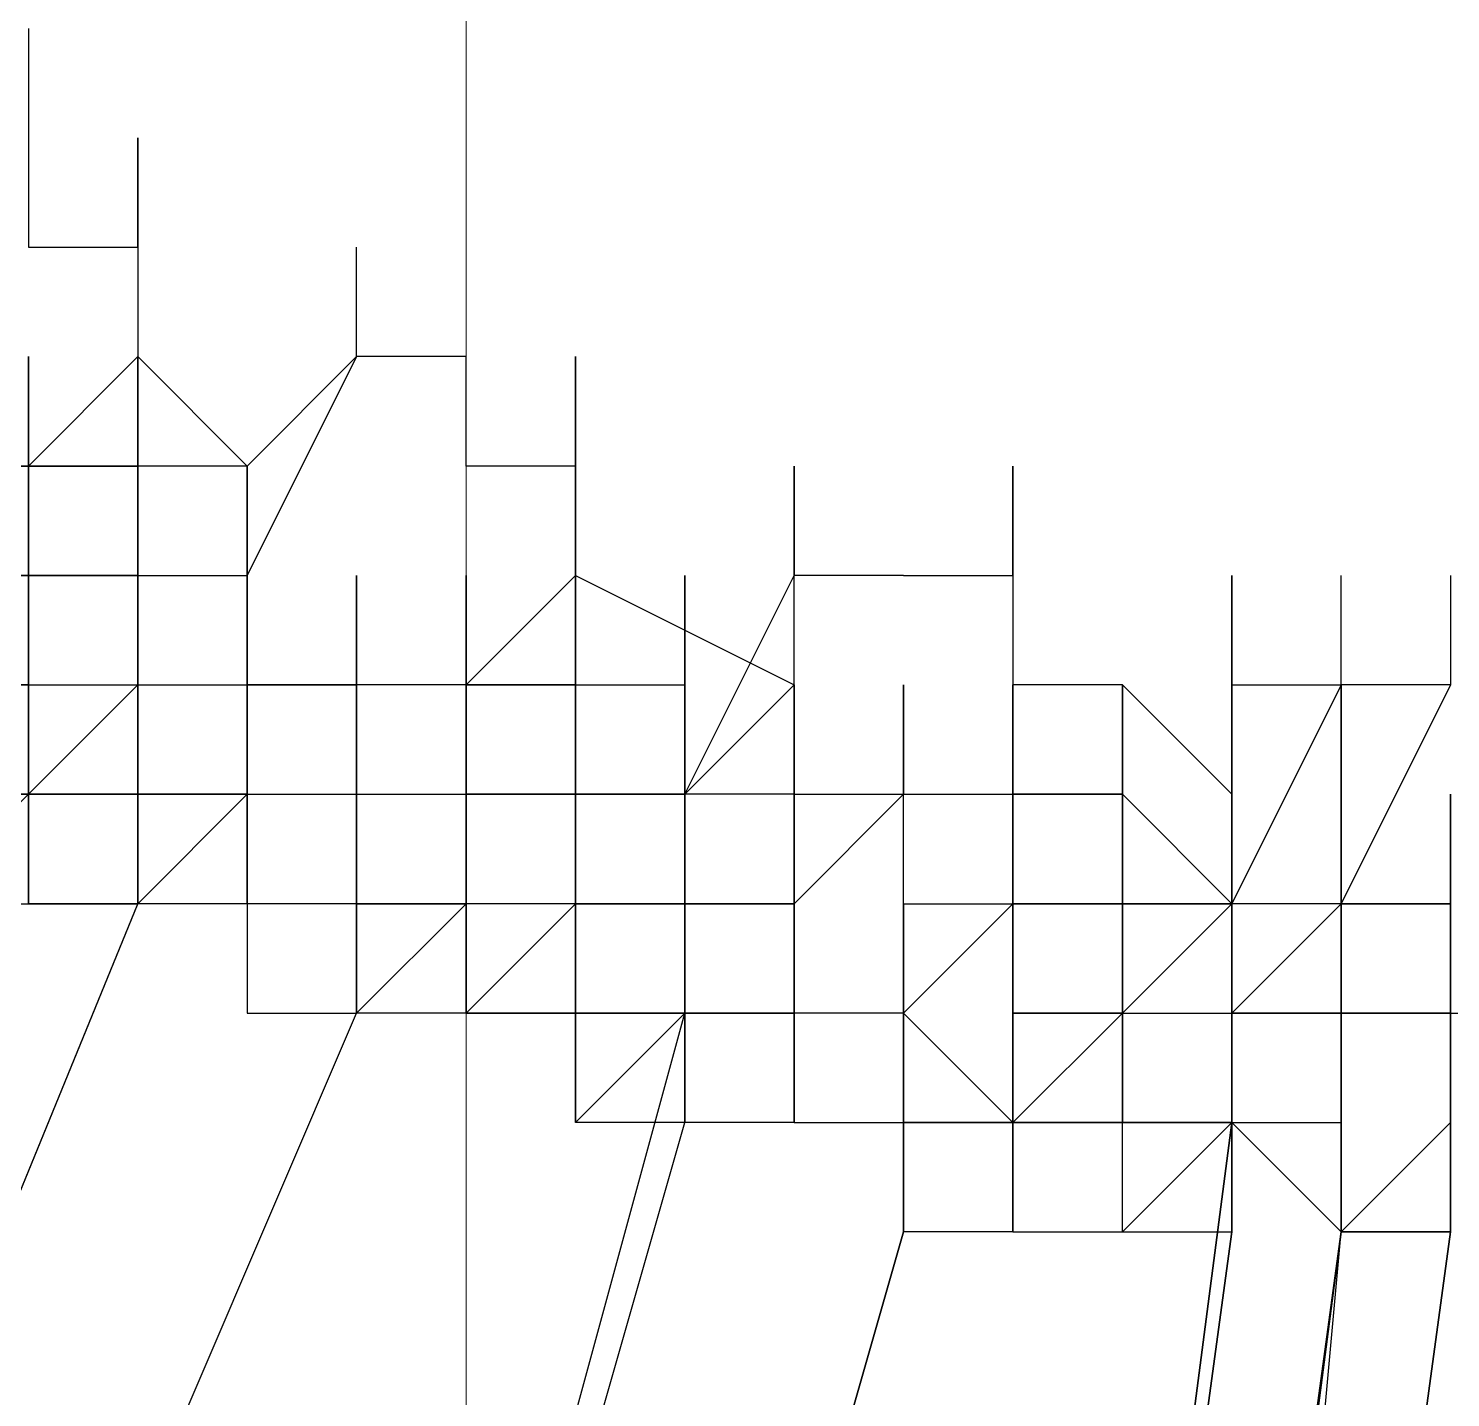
# Model space of a CAD drawing. Header units: inches. Extents: x 3324238 to 135265466, y -1036581 to 20094598.
# Drawn here: x 3353770.533 to 3353771.581, y -519272.097 to -519271.089 of the extents above; entities that cross this region are included whole.
import ezdxf

# ---------------------------------------------------------------- set-up
doc = ezdxf.new("R2010")
doc.units = ezdxf.units.IN
doc.header["$MEASUREMENT"] = 0
doc.layers.add('PDF_Geometry', color=7, linetype='Continuous')

msp = doc.modelspace()

# ---------------------------------------------------------------- linework, layer by layer
at = {"layer": 'PDF_Geometry', "color": 152, "lineweight": 13, "true_color": 0x006edd}
msp.add_lwpolyline([(3353770.8557, -519269.1555), (3353770.8557, -519296.5497)], dxfattribs=at)
at = {"layer": 'PDF_Geometry', "lineweight": 25}
for points in [[(3353770.5334, -519271.0892), (3353770.5334, -519271.1698), (3353770.5334, -519271.2503), (3353770.614, -519271.2503), (3353770.614, -519271.3309), (3353770.614, -519271.4115), (3353770.614, -519271.3309), (3353770.6945, -519271.4115), (3353770.6945, -519271.492), (3353770.6945, -519271.4115), (3353770.6945, -519271.492), (3353770.6945, -519271.4115), (3353770.6945, -519271.492), (3353770.6945, -519271.5726), (3353770.7751, -519271.5726), (3353770.6945, -519271.5726), (3353770.6945, -519271.492), (3353770.6945, -519271.5726), (3353770.6945, -519271.492)], [(3353770.614, -519271.5726), (3353770.614, -519271.6532), (3353770.614, -519271.5726), (3353770.614, -519271.492), (3353770.614, -519271.5726), (3353770.614, -519271.492), (3353770.614, -519271.5726), (3353770.614, -519271.492), (3353770.614, -519271.5726), (3353770.614, -519271.6532), (3353770.614, -519271.5726), (3353770.614, -519271.6532), (3353770.614, -519271.5726), (3353770.614, -519271.6532), (3353770.614, -519271.5726), (3353770.614, -519271.492), (3353770.614, -519271.5726), (3353770.614, -519271.492), (3353770.614, -519271.5726), (3353770.614, -519271.492), (3353770.614, -519271.4115), (3353770.614, -519271.492), (3353770.6945, -519271.492), (3353770.6945, -519271.5726), (3353770.6945, -519271.492), (3353770.6945, -519271.5726), (3353770.6945, -519271.6532), (3353770.6945, -519271.5726), (3353770.6945, -519271.492), (3353770.6945, -519271.4115), (3353770.7751, -519271.3309), (3353770.7751, -519271.2503)], [(3353770.9363, -519271.492), (3353770.9363, -519271.5726), (3353770.9363, -519271.6532), (3353770.9363, -519271.5726), (3353770.9363, -519271.492), (3353770.9363, -519271.5726), (3353770.9363, -519271.492), (3353770.9363, -519271.5726), (3353770.9363, -519271.6532), (3353770.9363, -519271.7338), (3353770.9363, -519271.6532), (3353770.9363, -519271.5726), (3353770.9363, -519271.492), (3353770.9363, -519271.5726), (3353770.9363, -519271.6532), (3353771.0168, -519271.6532), (3353770.9363, -519271.6532), (3353770.9363, -519271.5726), (3353770.9363, -519271.6532), (3353770.8557, -519271.6532), (3353770.8557, -519271.5726), (3353770.7751, -519271.5726), (3353770.6945, -519271.5726), (3353770.6945, -519271.492), (3353770.6945, -519271.5726), (3353770.6945, -519271.492), (3353770.6945, -519271.4115), (3353770.614, -519271.4115), (3353770.614, -519271.3309), (3353770.614, -519271.4115), (3353770.614, -519271.492), (3353770.5334, -519271.492), (3353770.5334, -519271.5726), (3353770.5334, -519271.6532), (3353770.5334, -519271.5726), (3353770.4528, -519271.5726)], [(3353770.614, -519271.3309), (3353770.5334, -519271.4115), (3353770.5334, -519271.492), (3353770.5334, -519271.4115), (3353770.5334, -519271.492), (3353770.5334, -519271.4115), (3353770.5334, -519271.3309), (3353770.5334, -519271.4115), (3353770.5334, -519271.492), (3353770.5334, -519271.4115), (3353770.5334, -519271.3309), (3353770.5334, -519271.4115), (3353770.5334, -519271.492), (3353770.5334, -519271.5726), (3353770.5334, -519271.6532), (3353770.5334, -519271.5726), (3353770.5334, -519271.6532), (3353770.5334, -519271.5726), (3353770.5334, -519271.6532), (3353770.5334, -519271.5726), (3353770.5334, -519271.6532), (3353770.4528, -519271.6532), (3353770.5334, -519271.6532), (3353770.5334, -519271.5726), (3353770.5334, -519271.6532), (3353770.4528, -519271.6532)], [(3353770.4528, -519271.6532), (3353770.5334, -519271.6532), (3353770.5334, -519271.5726), (3353770.5334, -519271.6532), (3353770.5334, -519271.7338), (3353770.5334, -519271.6532), (3353770.5334, -519271.5726), (3353770.5334, -519271.492), (3353770.5334, -519271.5726), (3353770.5334, -519271.492), (3353770.5334, -519271.4115), (3353770.5334, -519271.492), (3353770.5334, -519271.4115), (3353770.5334, -519271.3309), (3353770.5334, -519271.4115), (3353770.5334, -519271.3309), (3353770.5334, -519271.4115), (3353770.5334, -519271.3309), (3353770.5334, -519271.4115), (3353770.5334, -519271.492), (3353770.5334, -519271.5726), (3353770.5334, -519271.6532), (3353770.5334, -519271.5726), (3353770.5334, -519271.6532), (3353770.5334, -519271.5726), (3353770.5334, -519271.6532), (3353770.5334, -519271.5726), (3353770.4528, -519271.5726), (3353770.5334, -519271.5726), (3353770.5334, -519271.6532), (3353770.5334, -519271.5726), (3353770.5334, -519271.6532), (3353770.5334, -519271.5726), (3353770.5334, -519271.6532), (3353770.5334, -519271.5726), (3353770.5334, -519271.6532), (3353770.4528, -519271.7338)], [(3353770.5334, -519271.4115), (3353770.5334, -519271.3309), (3353770.5334, -519271.4115), (3353770.5334, -519271.3309), (3353770.5334, -519271.4115), (3353770.5334, -519271.3309), (3353770.5334, -519271.4115), (3353770.5334, -519271.492), (3353770.614, -519271.492), (3353770.614, -519271.4115)], [(3353770.5334, -519271.4115), (3353770.5334, -519271.3309)], [(3353770.614, -519271.492), (3353770.614, -519271.4115), (3353770.614, -519271.3309)], [(3353770.9363, -519271.3309), (3353770.9363, -519271.4115), (3353770.9363, -519271.3309), (3353770.9363, -519271.4115), (3353770.8557, -519271.4115), (3353770.8557, -519271.3309), (3353770.7751, -519271.3309), (3353770.6945, -519271.492), (3353770.6945, -519271.5726), (3353770.6945, -519271.6532), (3353770.6945, -519271.7338), (3353770.6945, -519271.8143), (3353770.7751, -519271.8143), (3353770.7751, -519271.7338), (3353770.8557, -519271.7338)], [(3353770.4528, -519271.492), (3353770.5334, -519271.492), (3353770.5334, -519271.4115), (3353770.5334, -519271.492), (3353770.5334, -519271.4115), (3353770.5334, -519271.492), (3353770.5334, -519271.5726), (3353770.614, -519271.5726), (3353770.614, -519271.6532), (3353770.614, -519271.5726), (3353770.614, -519271.6532), (3353770.614, -519271.5726), (3353770.614, -519271.6532), (3353770.614, -519271.5726), (3353770.614, -519271.6532), (3353770.614, -519271.5726), (3353770.614, -519271.6532), (3353770.614, -519271.5726), (3353770.6945, -519271.5726), (3353770.6945, -519271.492), (3353770.6945, -519271.5726), (3353770.6945, -519271.6532), (3353770.6945, -519271.7338), (3353770.6945, -519271.6532), (3353770.6945, -519271.5726), (3353770.6945, -519271.492), (3353770.6945, -519271.4115), (3353770.6945, -519271.492), (3353770.6945, -519271.5726), (3353770.6945, -519271.492), (3353770.6945, -519271.5726), (3353770.6945, -519271.6532), (3353770.6945, -519271.7338)], [(3353770.4528, -519271.5726), (3353770.5334, -519271.5726), (3353770.5334, -519271.492), (3353770.5334, -519271.5726), (3353770.5334, -519271.6532), (3353770.614, -519271.6532), (3353770.614, -519271.5726), (3353770.614, -519271.492), (3353770.614, -519271.5726), (3353770.614, -519271.492), (3353770.614, -519271.4115), (3353770.614, -519271.492), (3353770.614, -519271.5726), (3353770.614, -519271.492), (3353770.614, -519271.5726), (3353770.614, -519271.6532), (3353770.614, -519271.7338), (3353770.614, -519271.6532), (3353770.6945, -519271.6532), (3353770.6945, -519271.7338), (3353770.6945, -519271.6532), (3353770.6945, -519271.7338), (3353770.6945, -519271.6532), (3353770.7751, -519271.6532), (3353770.7751, -519271.5726), (3353770.7751, -519271.6532), (3353770.8557, -519271.6532), (3353770.8557, -519271.5726)], [(3353770.4528, -519271.4115), (3353770.5334, -519271.4115), (3353770.5334, -519271.492), (3353770.5334, -519271.5726), (3353770.5334, -519271.492), (3353770.5334, -519271.4115), (3353770.5334, -519271.492), (3353770.5334, -519271.4115), (3353770.5334, -519271.492), (3353770.5334, -519271.4115), (3353770.5334, -519271.492), (3353770.5334, -519271.4115), (3353770.4528, -519271.4115)], [(3353770.614, -519273.5869), (3353770.614, -519273.6675), (3353770.5334, -519273.6675), (3353770.5334, -519273.5869), (3353771.0168, -519271.8143), (3353771.0168, -519271.7338), (3353771.0168, -519271.8143), (3353770.9363, -519271.8143), (3353770.8557, -519271.8143), (3353770.8557, -519271.7338), (3353770.8557, -519271.8143), (3353770.7751, -519271.8143), (3353770.7751, -519271.7338), (3353770.6945, -519271.7338), (3353770.6945, -519271.6532), (3353770.6945, -519271.5726), (3353770.6945, -519271.492), (3353770.6945, -519271.4115)], [(3353770.614, -519271.4115), (3353770.5334, -519271.4115), (3353770.614, -519271.4115)], [(3353770.5334, -519271.492), (3353770.5334, -519271.4115)], [(3353770.5334, -519271.492), (3353770.5334, -519271.4115)], [(3353770.5334, -519271.492), (3353770.5334, -519271.4115)], [(3353770.5334, -519271.4115), (3353770.5334, -519271.492)], [(3353770.5334, -519271.492), (3353770.5334, -519271.4115)], [(3353770.5334, -519271.492), (3353770.5334, -519271.4115)], [(3353770.5334, -519271.492), (3353770.5334, -519271.4115)], [(3353770.614, -519271.492), (3353770.614, -519271.4115)], [(3353770.614, -519271.492), (3353770.614, -519271.4115)], [(3353770.614, -519271.492), (3353770.614, -519271.4115)], [(3353770.614, -519271.4115), (3353770.614, -519271.492)], [(3353770.614, -519271.492), (3353770.614, -519271.4115)], [(3353770.614, -519271.492), (3353770.614, -519271.4115)], [(3353770.614, -519271.5726), (3353770.614, -519271.492), (3353770.614, -519271.4115)], [(3353770.6945, -519271.492), (3353770.6945, -519271.4115), (3353770.6945, -519271.492)], [(3353770.9363, -519271.492), (3353770.9363, -519271.4115), (3353770.9363, -519271.492)], [(3353771.0168, -519271.6532), (3353771.0974, -519271.492), (3353771.0974, -519271.4115)], [(3353771.2585, -519271.4115), (3353771.2585, -519271.492), (3353771.2585, -519271.5726), (3353771.2585, -519271.6532), (3353771.2585, -519271.7338), (3353771.2585, -519271.6532), (3353771.2585, -519271.7338), (3353771.2585, -519271.6532), (3353771.2585, -519271.7338), (3353771.2585, -519271.6532), (3353771.2585, -519271.7338), (3353771.2585, -519271.6532), (3353771.2585, -519271.7338), (3353771.3391, -519271.7338), (3353771.3391, -519271.6532), (3353771.3391, -519271.7338), (3353771.3391, -519271.6532), (3353771.4197, -519271.7338), (3353771.3391, -519271.7338), (3353771.3391, -519271.6532), (3353771.3391, -519271.7338), (3353771.3391, -519271.6532), (3353771.2585, -519271.6532), (3353771.2585, -519271.7338), (3353771.178, -519271.8143), (3353771.0974, -519271.8143), (3353771.0974, -519271.8949), (3353771.178, -519271.8949), (3353771.178, -519271.8143), (3353771.178, -519271.7338), (3353771.2585, -519271.7338), (3353771.2585, -519271.8143), (3353771.2585, -519271.7338), (3353771.2585, -519271.8143), (3353771.2585, -519271.8949), (3353771.2585, -519271.8143), (3353771.2585, -519271.8949), (3353771.2585, -519271.8143), (3353771.2585, -519271.8949), (3353771.2585, -519271.8143), (3353771.2585, -519271.8949), (3353771.2585, -519271.8143), (3353771.2585, -519271.8949), (3353771.3391, -519271.8949), (3353771.3391, -519271.8143), (3353771.3391, -519271.8949), (3353771.3391, -519271.8143), (3353771.3391, -519271.7338), (3353771.3391, -519271.8143), (3353771.3391, -519271.8949), (3353771.3391, -519271.8143), (3353771.3391, -519271.8949), (3353771.3391, -519271.8143), (3353771.3391, -519271.8949), (3353771.4197, -519271.8949), (3353771.3391, -519271.8949), (3353771.2585, -519271.8949), (3353771.2585, -519271.8143), (3353771.2585, -519271.8949), (3353771.2585, -519271.9755), (3353771.2585, -519271.8949), (3353771.2585, -519271.8143), (3353771.3391, -519271.8143), (3353771.3391, -519271.8949), (3353771.3391, -519271.8143), (3353771.4197, -519271.7338), (3353771.4197, -519271.6532)], [(3353771.0974, -519271.492), (3353771.0974, -519271.4115)], [(3353770.4528, -519271.492), (3353770.5334, -519271.492), (3353770.4528, -519271.492)], [(3353770.4528, -519271.492), (3353770.5334, -519271.492)], [(3353770.5334, -519271.492), (3353770.614, -519271.492), (3353770.5334, -519271.492)], [(3353770.614, -519271.5726), (3353770.614, -519271.492), (3353770.614, -519271.5726)], [(3353770.614, -519271.5726), (3353770.614, -519271.492)], [(3353770.614, -519271.5726), (3353770.614, -519271.492)], [(3353770.614, -519271.5726), (3353770.614, -519271.492)], [(3353770.614, -519271.5726), (3353770.614, -519271.492)], [(3353770.614, -519271.5726), (3353770.614, -519271.492)], [(3353770.614, -519271.5726), (3353770.614, -519271.492)], [(3353770.614, -519271.5726), (3353770.614, -519271.492)], [(3353770.6945, -519271.5726), (3353770.6945, -519271.492)], [(3353770.6945, -519271.492), (3353770.6945, -519271.5726)], [(3353770.6945, -519271.5726), (3353770.6945, -519271.492)], [(3353770.6945, -519271.5726), (3353770.6945, -519271.492)], [(3353771.0974, -519271.8143), (3353771.0168, -519271.8143), (3353771.0168, -519271.7338), (3353771.0168, -519271.8143), (3353771.0168, -519271.7338), (3353771.0168, -519271.8143), (3353771.0168, -519271.7338), (3353771.0168, -519271.8143), (3353771.0168, -519271.7338), (3353771.0168, -519271.8143), (3353771.0168, -519271.7338), (3353770.9363, -519271.7338), (3353770.9363, -519271.6532), (3353770.9363, -519271.5726), (3353770.9363, -519271.6532), (3353770.9363, -519271.5726), (3353771.0168, -519271.5726), (3353771.0168, -519271.492), (3353771.0168, -519271.5726), (3353771.0168, -519271.6532), (3353771.0168, -519271.5726), (3353771.0168, -519271.6532), (3353771.0168, -519271.5726), (3353771.0168, -519271.492), (3353771.0168, -519271.5726), (3353771.0168, -519271.6532), (3353771.0168, -519271.7338), (3353770.9363, -519271.7338), (3353770.9363, -519271.8143), (3353770.8557, -519271.8143), (3353770.9363, -519271.8143), (3353770.8557, -519271.8143), (3353770.8557, -519271.7338), (3353770.8557, -519271.8143), (3353770.8557, -519271.7338), (3353770.8557, -519271.8143), (3353770.8557, -519271.7338), (3353770.8557, -519271.6532), (3353770.8557, -519271.7338), (3353770.8557, -519271.6532), (3353770.8557, -519271.5726), (3353770.8557, -519271.6532), (3353770.8557, -519271.5726), (3353770.8557, -519271.6532), (3353770.8557, -519271.5726), (3353770.7751, -519271.5726), (3353770.7751, -519271.492), (3353770.7751, -519271.5726), (3353770.7751, -519271.6532), (3353770.7751, -519271.5726), (3353770.7751, -519271.492)], [(3353770.9363, -519271.7338), (3353770.9363, -519271.6532), (3353770.9363, -519271.5726), (3353770.9363, -519271.6532), (3353770.9363, -519271.7338), (3353771.0168, -519271.7338), (3353771.0168, -519271.8143), (3353771.0168, -519271.8949), (3353770.9363, -519271.8949), (3353771.0168, -519271.8143), (3353770.9363, -519271.8143), (3353770.9363, -519271.7338), (3353770.9363, -519271.6532), (3353770.9363, -519271.7338), (3353770.9363, -519271.8143), (3353770.8557, -519271.8143), (3353770.7751, -519271.8143), (3353770.8557, -519271.7338), (3353770.7751, -519271.8143), (3353770.7751, -519271.7338), (3353770.8557, -519271.7338), (3353770.8557, -519271.6532), (3353770.8557, -519271.7338), (3353770.8557, -519271.8143), (3353770.8557, -519271.7338), (3353770.8557, -519271.8143), (3353770.9363, -519271.8143), (3353770.9363, -519271.7338), (3353770.9363, -519271.8143), (3353770.9363, -519271.7338), (3353770.9363, -519271.6532), (3353770.9363, -519271.5726), (3353770.8557, -519271.5726), (3353770.8557, -519271.6532), (3353770.8557, -519271.5726), (3353770.8557, -519271.6532), (3353770.8557, -519271.7338), (3353770.8557, -519271.6532), (3353770.8557, -519271.7338), (3353770.8557, -519271.6532), (3353770.8557, -519271.5726), (3353770.8557, -519271.6532), (3353770.8557, -519271.5726), (3353770.8557, -519271.492)], [(3353770.7751, -519271.5726), (3353770.7751, -519271.492)], [(3353770.7751, -519271.5726), (3353770.7751, -519271.492)], [(3353770.7751, -519271.5726), (3353770.7751, -519271.492)], [(3353770.7751, -519271.6532), (3353770.7751, -519271.5726), (3353770.7751, -519271.492)], [(3353770.8557, -519271.5726), (3353770.8557, -519271.6532), (3353770.9363, -519271.6532), (3353770.9363, -519271.5726), (3353770.9363, -519271.492), (3353770.8557, -519271.5726), (3353770.8557, -519271.6532), (3353770.8557, -519271.5726), (3353770.8557, -519271.6532), (3353770.8557, -519271.7338), (3353770.8557, -519271.8143), (3353770.8557, -519271.7338), (3353770.8557, -519271.8143), (3353770.9363, -519271.7338), (3353770.9363, -519271.6532), (3353770.9363, -519271.5726), (3353770.9363, -519271.6532), (3353770.9363, -519271.5726), (3353770.9363, -519271.6532), (3353770.8557, -519271.6532), (3353770.8557, -519271.5726), (3353770.8557, -519271.492), (3353770.8557, -519271.5726), (3353770.8557, -519271.492), (3353770.8557, -519271.5726), (3353770.8557, -519271.6532), (3353770.8557, -519271.5726), (3353770.8557, -519271.492), (3353770.8557, -519271.5726), (3353770.9363, -519271.5726), (3353770.9363, -519271.492), (3353771.0974, -519271.5726)], [(3353770.8557, -519271.5726), (3353770.8557, -519271.492)], [(3353771.178, -519271.492), (3353771.2585, -519271.492), (3353771.2585, -519271.5726), (3353771.2585, -519271.6532), (3353771.2585, -519271.7338), (3353771.2585, -519271.6532), (3353771.2585, -519271.7338), (3353771.2585, -519271.6532), (3353771.2585, -519271.7338), (3353771.2585, -519271.6532), (3353771.3391, -519271.6532), (3353771.3391, -519271.7338), (3353771.3391, -519271.8143), (3353771.3391, -519271.8949), (3353771.3391, -519271.8143), (3353771.3391, -519271.8949), (3353771.4197, -519271.8949), (3353771.4197, -519271.8143), (3353771.4197, -519271.8949), (3353771.4197, -519271.8143), (3353771.4197, -519271.7338), (3353771.4197, -519271.6532), (3353771.4197, -519271.7338), (3353771.4197, -519271.8143), (3353771.4197, -519271.7338), (3353771.4197, -519271.8143), (3353771.4197, -519271.7338), (3353771.3391, -519271.7338), (3353771.3391, -519271.8143), (3353771.3391, -519271.8949), (3353771.2585, -519271.8949), (3353771.178, -519271.8143), (3353771.0974, -519271.8143), (3353771.0974, -519271.7338), (3353771.0168, -519271.7338), (3353771.0974, -519271.7338), (3353771.0974, -519271.6532), (3353771.0974, -519271.7338), (3353771.0974, -519271.6532), (3353771.0974, -519271.7338), (3353771.0974, -519271.6532), (3353771.0168, -519271.6532), (3353771.0168, -519271.5726), (3353771.0168, -519271.6532), (3353771.0168, -519271.5726)], [(3353771.0168, -519271.6532), (3353771.0974, -519271.5726), (3353771.0974, -519271.492)], [(3353771.178, -519271.492), (3353771.0974, -519271.492)], [(3353771.3391, -519271.9755), (3353771.4197, -519271.8949), (3353771.5003, -519271.8949), (3353771.5003, -519271.8143), (3353771.5003, -519271.7338), (3353771.5003, -519271.8143), (3353771.5003, -519271.7338), (3353771.5003, -519271.6532), (3353771.5003, -519271.7338), (3353771.5003, -519271.6532), (3353771.5003, -519271.7338), (3353771.5003, -519271.8143), (3353771.5003, -519271.7338), (3353771.5003, -519271.6532), (3353771.5003, -519271.7338), (3353771.5003, -519271.8143), (3353771.5003, -519271.7338), (3353771.5003, -519271.8143), (3353771.5003, -519271.7338), (3353771.5003, -519271.5726), (3353771.5003, -519271.7338), (3353771.5003, -519271.5726), (3353771.5003, -519271.492)], [(3353771.5808, -519271.492), (3353771.5808, -519271.5726), (3353771.5003, -519271.5726), (3353771.4197, -519271.7338), (3353771.4197, -519271.8143)], [(3353771.4197, -519271.492), (3353771.4197, -519271.5726), (3353771.4197, -519271.492)], [(3353770.4528, -519271.5726), (3353770.5334, -519271.5726), (3353770.4528, -519271.5726)], [(3353770.614, -519271.7338), (3353770.614, -519271.6532), (3353770.614, -519271.5726), (3353770.614, -519271.6532), (3353770.614, -519271.5726), (3353770.5334, -519271.6532), (3353770.614, -519271.6532), (3353770.5334, -519271.6532)], [(3353770.5334, -519271.6532), (3353770.5334, -519271.5726)], [(3353770.5334, -519271.6532), (3353770.5334, -519271.5726)], [(3353770.614, -519271.6532), (3353770.614, -519271.5726)], [(3353770.614, -519271.6532), (3353770.614, -519271.5726)], [(3353770.6945, -519271.7337), (3353770.6945, -519271.6532), (3353770.614, -519271.6532), (3353770.614, -519271.5726)], [(3353770.614, -519271.6532), (3353770.614, -519271.5726)], [(3353770.614, -519271.6532), (3353770.614, -519271.5726)], [(3353770.614, -519271.7338), (3353770.6945, -519271.6532), (3353770.6945, -519271.5726)], [(3353770.614, -519271.6532), (3353770.614, -519271.5726)], [(3353770.614, -519271.6532), (3353770.614, -519271.5726)], [(3353770.7751, -519271.6532), (3353770.7751, -519271.5726)], [(3353770.7751, -519271.6532), (3353770.7751, -519271.5726)], [(3353770.7751, -519271.6532), (3353770.7751, -519271.5726)], [(3353770.7751, -519271.6532), (3353770.7751, -519271.5726)], [(3353770.9362, -519271.6532), (3353770.9362, -519271.5726)], [(3353770.9363, -519271.6532), (3353770.9363, -519271.5726), (3353770.9363, -519271.6532)], [(3353770.9363, -519271.6532), (3353770.9363, -519271.5726), (3353770.9363, -519271.6532)], [(3353770.9363, -519271.6532), (3353770.9363, -519271.5726)], [(3353771.0168, -519271.6532), (3353771.0168, -519271.5726)], [(3353771.0168, -519271.6532), (3353771.0168, -519271.5726), (3353771.0168, -519271.6532)], [(3353771.0168, -519271.6532), (3353771.0168, -519271.5726)], [(3353771.0168, -519271.5726), (3353771.0168, -519271.6532)], [(3353771.0168, -519271.6532), (3353771.0168, -519271.5726)], [(3353771.0168, -519271.6532), (3353771.0168, -519271.5726)], [(3353771.0168, -519271.6532), (3353771.0168, -519271.5726)], [(3353771.0974, -519271.8143), (3353771.0974, -519271.8949), (3353771.0168, -519271.8949), (3353771.0168, -519271.8143), (3353771.0168, -519271.7338), (3353771.0168, -519271.8143), (3353771.0168, -519271.7338), (3353771.0168, -519271.8143), (3353771.0168, -519271.7338), (3353771.0168, -519271.8143), (3353771.0168, -519271.7338), (3353771.0168, -519271.8143), (3353771.0974, -519271.8143), (3353771.0168, -519271.8143), (3353771.0974, -519271.8143), (3353771.0974, -519271.8949), (3353771.0974, -519271.8143), (3353771.0974, -519271.8949), (3353771.178, -519271.8949), (3353771.178, -519271.8143), (3353771.178, -519271.7338), (3353771.178, -519271.8143), (3353771.178, -519271.7338), (3353771.178, -519271.6532), (3353771.178, -519271.5726), (3353771.178, -519271.6532), (3353771.2585, -519271.6532), (3353771.2585, -519271.7338), (3353771.2585, -519271.8143), (3353771.2585, -519271.8949), (3353771.2585, -519271.9755), (3353771.3391, -519271.9755), (3353771.3391, -519271.8949), (3353771.3391, -519271.8143), (3353771.4197, -519271.8143), (3353771.4197, -519271.7338), (3353771.4197, -519271.8143), (3353771.4197, -519271.8949), (3353771.4197, -519271.8143), (3353771.4197, -519271.8949), (3353771.4197, -519271.8143), (3353771.4197, -519271.8949), (3353771.4197, -519271.8143), (3353771.4197, -519271.8949), (3353771.4197, -519271.8143), (3353771.4197, -519271.7338), (3353771.4197, -519271.8143), (3353771.4197, -519271.8949), (3353771.5003, -519271.8949), (3353771.5003, -519271.8143), (3353771.5003, -519271.8949), (3353771.5003, -519271.9755), (3353771.5003, -519271.8949), (3353771.5003, -519271.8143), (3353771.5003, -519271.8949), (3353771.5003, -519271.8143), (3353771.5003, -519271.7338), (3353771.5003, -519271.8143), (3353771.4197, -519271.8143), (3353771.4197, -519271.7338), (3353771.4197, -519271.8143), (3353771.4197, -519271.7338), (3353771.4197, -519271.8143), (3353771.4197, -519271.8949), (3353771.4197, -519271.8143), (3353771.4197, -519271.8949), (3353771.3391, -519271.8949), (3353771.2585, -519271.8949), (3353771.3391, -519271.8949), (3353771.3391, -519271.8143), (3353771.3391, -519271.7338), (3353771.3391, -519271.8143), (3353771.3391, -519271.7338), (3353771.3391, -519271.8143), (3353771.3391, -519271.7338), (3353771.3391, -519271.8143), (3353771.3391, -519271.7338), (3353771.3391, -519271.8143), (3353771.3391, -519271.8949), (3353771.3391, -519271.8143), (3353771.3391, -519271.8949), (3353771.3391, -519271.8143)], [(3353771.0168, -519271.6532), (3353771.0168, -519271.5726)], [(3353771.0168, -519271.6532), (3353771.0168, -519271.5726)], [(3353771.0974, -519271.7337), (3353771.0974, -519271.6532), (3353771.0974, -519271.5726)], [(3353771.0974, -519271.7338), (3353771.0974, -519271.6532), (3353771.0974, -519271.5726), (3353771.0974, -519271.6532)], [(3353771.4197, -519271.5726), (3353771.4197, -519271.7338), (3353771.4197, -519271.8143), (3353771.4197, -519271.7338), (3353771.4197, -519271.8143), (3353771.4197, -519271.7338), (3353771.4197, -519271.6532), (3353771.3391, -519271.5726), (3353771.2585, -519271.5726), (3353771.2585, -519271.6532), (3353771.2585, -519271.7338), (3353771.3391, -519271.7338), (3353771.3391, -519271.6532), (3353771.3391, -519271.7338), (3353771.4197, -519271.7338), (3353771.4197, -519271.6532), (3353771.4197, -519271.7338), (3353771.4197, -519271.6532), (3353771.4197, -519271.7338), (3353771.4197, -519271.8143), (3353771.4197, -519271.7338), (3353771.4197, -519271.5726), (3353771.4197, -519271.7338), (3353771.4197, -519271.8143), (3353771.4197, -519271.8949), (3353771.4197, -519271.8143), (3353771.4197, -519271.7338), (3353771.4197, -519271.8143), (3353771.4197, -519271.8949), (3353771.178, -519273.748)], [(3353771.2585, -519271.6532), (3353771.2585, -519271.7338), (3353771.178, -519271.8143), (3353771.178, -519271.7338), (3353771.178, -519271.8143), (3353771.178, -519271.7338), (3353771.178, -519271.6532), (3353771.178, -519271.5726)], [(3353771.178, -519271.6532), (3353771.178, -519271.5726)], [(3353771.178, -519271.6532), (3353771.178, -519271.5726)], [(3353771.5808, -519271.5726), (3353771.5003, -519271.7338), (3353771.5003, -519271.8143), (3353771.5003, -519271.7338), (3353771.5003, -519271.8143), (3353771.5003, -519271.8949), (3353771.5003, -519271.9755), (3353771.2585, -519273.8286)], [(3353771.2585, -519271.8143), (3353771.2585, -519271.7338), (3353771.2585, -519271.6532), (3353771.2585, -519271.5726), (3353771.2585, -519271.6532)], [(3353771.2585, -519271.7338), (3353771.2585, -519271.6532), (3353771.2585, -519271.5726)], [(3353771.2585, -519271.6532), (3353771.2585, -519271.5726)], [(3353771.3391, -519271.7338), (3353771.3391, -519271.6532), (3353771.3391, -519271.5726)], [(3353771.4197, -519271.7338), (3353771.4197, -519271.8143), (3353771.4197, -519271.7338), (3353771.4197, -519271.6532), (3353771.4197, -519271.5726)], [(3353771.4197, -519271.5726), (3353771.5003, -519271.5726)], [(3353771.5002, -519271.5726), (3353771.4197, -519271.7338), (3353771.4197, -519271.8143), (3353771.4197, -519271.8949)], [(3353769.8888, -519273.5063), (3353770.614, -519271.7338), (3353770.614, -519271.6532)], [(3353770.05, -519273.5063), (3353770.7751, -519271.8143), (3353770.7751, -519271.7338), (3353770.7751, -519271.8143), (3353770.7751, -519271.7338), (3353770.8557, -519271.7338), (3353770.8557, -519271.6532)], [(3353770.614, -519271.7338), (3353770.614, -519271.6532)], [(3353770.614, -519271.7338), (3353770.614, -519271.6532)], [(3353770.614, -519271.7338), (3353770.614, -519271.6532)], [(3353770.6945, -519271.6532), (3353770.614, -519271.6532)], [(3353770.6945, -519271.7338), (3353770.6945, -519271.6532)], [(3353770.6945, -519271.7338), (3353770.6945, -519271.6532)], [(3353770.7751, -519271.7338), (3353770.7751, -519271.6532)], [(3353770.8557, -519271.6532), (3353770.8557, -519271.7338), (3353770.8557, -519271.8143), (3353770.7751, -519271.8143), (3353770.7751, -519271.7338)], [(3353770.7751, -519271.7338), (3353770.7751, -519271.6532)], [(3353770.7751, -519271.7338), (3353770.7751, -519271.6532)], [(3353770.7751, -519271.7338), (3353770.7751, -519271.6532)], [(3353770.8557, -519271.7338), (3353770.8557, -519271.6532)], [(3353770.8557, -519271.7338), (3353770.8557, -519271.6532)], [(3353770.8557, -519271.7338), (3353770.8557, -519271.6532)], [(3353770.8557, -519271.7338), (3353770.8557, -519271.6532)], [(3353770.8557, -519271.8143), (3353770.8557, -519271.7337), (3353770.8557, -519271.6532)], [(3353770.8557, -519271.7338), (3353770.8557, -519271.6532)], [(3353770.8557, -519271.8143), (3353770.8557, -519271.7338), (3353770.8557, -519271.6532)], [(3353770.9362, -519271.7338), (3353770.9362, -519271.6532)], [(3353770.9363, -519271.6532), (3353770.9363, -519271.7338), (3353770.9363, -519271.6532), (3353770.9363, -519271.7338), (3353771.0168, -519271.7338), (3353771.0974, -519271.7338), (3353771.0974, -519271.6532), (3353771.178, -519271.6532), (3353771.0974, -519271.7338), (3353771.0974, -519271.8143), (3353771.0974, -519271.7338), (3353771.0974, -519271.6532), (3353771.0974, -519271.7338)], [(3353770.9363, -519271.7338), (3353770.9363, -519271.6532)], [(3353770.9363, -519271.7338), (3353770.9363, -519271.6532)], [(3353771.0168, -519271.8143), (3353771.0168, -519271.7337), (3353771.0168, -519271.6532)], [(3353771.0168, -519271.7338), (3353771.0168, -519271.6532)], [(3353771.0168, -519271.7338), (3353771.0168, -519271.6532)], [(3353771.0168, -519271.6532), (3353771.0168, -519271.7338)], [(3353771.0168, -519271.8143), (3353771.0168, -519271.7337), (3353771.0168, -519271.6532)], [(3353771.2585, -519271.6532), (3353771.2585, -519271.7338), (3353771.2585, -519271.6532), (3353771.2585, -519271.7338), (3353771.2585, -519271.6532), (3353771.2585, -519271.7338), (3353771.2585, -519271.6532), (3353771.2585, -519271.7338), (3353771.2585, -519271.6532), (3353771.2585, -519271.7338), (3353771.2585, -519271.6532), (3353771.2585, -519271.7338), (3353771.2585, -519271.8143), (3353771.2585, -519271.8949), (3353771.2585, -519271.8143), (3353771.2585, -519271.7338), (3353771.2585, -519271.8143), (3353771.2585, -519271.8949), (3353771.3391, -519271.8949), (3353771.2585, -519271.8949), (3353771.2585, -519271.8143), (3353771.2585, -519271.7338), (3353771.2585, -519271.8143), (3353771.2585, -519271.7338), (3353771.3391, -519271.7338), (3353771.3391, -519271.6532), (3353771.3391, -519271.7338), (3353771.3391, -519271.6532), (3353771.3391, -519271.7338), (3353771.3391, -519271.8143), (3353771.3391, -519271.7338), (3353771.3391, -519271.8143), (3353771.2585, -519271.8949), (3353771.2585, -519271.9755), (3353771.3391, -519271.9755), (3353771.4197, -519271.9755), (3353771.178, -519273.748), (3353771.4197, -519271.9755), (3353771.4197, -519271.8949), (3353771.5003, -519271.8949), (3353771.5003, -519271.9755), (3353771.5808, -519271.9755)], [(3353771.2585, -519271.7338), (3353771.2585, -519271.6532)], [(3353771.2585, -519271.7338), (3353771.2585, -519271.6532)], [(3353771.2585, -519271.7338), (3353771.2585, -519271.6532)], [(3353771.3391, -519271.7338), (3353771.3391, -519271.6532)], [(3353771.3391, -519271.7338), (3353771.3391, -519271.6532)], [(3353771.5003, -519271.8143), (3353771.5003, -519271.7338), (3353771.5003, -519271.8143), (3353771.5003, -519271.8949), (3353771.5003, -519271.9755), (3353771.4197, -519271.8949), (3353771.5003, -519271.8949), (3353771.5003, -519271.9755), (3353771.5808, -519271.8949), (3353771.5808, -519271.8143), (3353771.6614, -519271.8143), (3353771.6614, -519271.7338), (3353771.6614, -519271.6532)], [(3353771.4197, -519271.7338), (3353771.4197, -519271.6532)], [(3353771.4197, -519271.7338), (3353771.4197, -519271.6532)], [(3353771.5003, -519271.6532), (3353771.5003, -519271.7338), (3353771.4197, -519271.7338)], [(3353771.4197, -519271.7338), (3353771.4197, -519271.6532)], [(3353771.5002, -519271.8143), (3353771.5808, -519271.8143), (3353771.5808, -519271.8949), (3353771.5808, -519271.8143), (3353771.5808, -519271.7338), (3353771.5808, -519271.6532), (3353771.5808, -519271.7338), (3353771.5808, -519271.8143), (3353771.5808, -519271.8949)], [(3353771.5003, -519271.7338), (3353771.5003, -519271.6532)], [(3353771.5003, -519271.7338), (3353771.5003, -519271.6532)], [(3353771.5003, -519271.7338), (3353771.5003, -519271.6532)], [(3353771.5003, -519271.7337), (3353771.5003, -519271.6532)], [(3353770.614, -519271.7337), (3353769.8888, -519273.5063), (3353769.8888, -519273.4257)], [(3353770.4528, -519271.7338), (3353770.5334, -519271.7338)], [(3353770.614, -519271.7338), (3353770.5334, -519271.7338), (3353770.614, -519271.7338)], [(3353770.614, -519271.7337), (3353770.6945, -519271.7337)], [(3353770.7751, -519271.7337), (3353770.8557, -519271.7337)], [(3353770.7751, -519271.8143), (3353770.7751, -519271.7338)], [(3353770.7751, -519271.8143), (3353770.7751, -519271.7338)], [(3353770.8557, -519271.7338), (3353770.8557, -519271.8143), (3353770.7751, -519271.8143)], [(3353770.7751, -519271.8143), (3353770.7751, -519271.7338)], [(3353770.7751, -519271.8143), (3353770.7751, -519271.7338)], [(3353770.7751, -519271.8143), (3353770.7751, -519271.7338)], [(3353770.7751, -519271.8143), (3353770.7751, -519271.7338)], [(3353770.7751, -519271.8143), (3353770.7751, -519271.7338)], [(3353770.7751, -519271.8143), (3353770.7751, -519271.7338)], [(3353770.9363, -519271.7338), (3353770.8557, -519271.7338)], [(3353770.8557, -519271.8143), (3353770.8557, -519271.7338)], [(3353770.8557, -519271.8143), (3353770.8557, -519271.7338)], [(3353770.8557, -519271.8143), (3353770.8557, -519271.7338)], [(3353770.8557, -519271.8143), (3353770.8557, -519271.7338)], [(3353770.8557, -519271.8143), (3353770.8557, -519271.7338)], [(3353770.9363, -519271.7338), (3353771.0168, -519271.7338)], [(3353770.9363, -519271.8143), (3353770.9363, -519271.7338), (3353770.9363, -519271.8143)], [(3353770.9363, -519271.8143), (3353770.9363, -519271.7338)], [(3353771.0168, -519271.8143), (3353771.0168, -519271.7338)], [(3353771.0168, -519271.8143), (3353771.0168, -519271.7338)], [(3353771.0168, -519271.8949), (3353771.0168, -519271.8143), (3353771.0168, -519271.7338)], [(3353771.0168, -519271.8143), (3353771.0168, -519271.7338)], [(3353771.178, -519271.8143), (3353771.178, -519271.7338)], [(3353771.178, -519271.8143), (3353771.178, -519271.7338)], [(3353771.178, -519271.8143), (3353771.178, -519271.7338)], [(3353771.178, -519271.8143), (3353771.178, -519271.7338)], [(3353771.2585, -519271.8143), (3353771.2585, -519271.7338)], [(3353771.3391, -519271.8143), (3353771.3391, -519271.7338)], [(3353771.3391, -519271.8143), (3353771.3391, -519271.7338)], [(3353771.4197, -519271.8143), (3353771.4197, -519271.8949), (3353771.4197, -519271.9755), (3353771.4197, -519271.8949), (3353771.4197, -519271.8143), (3353771.5003, -519271.7338), (3353771.5003, -519271.8143), (3353771.5003, -519271.7338), (3353771.5003, -519271.8143), (3353771.5003, -519271.7338), (3353771.5003, -519271.8143), (3353771.5003, -519271.8949), (3353771.5003, -519271.9755), (3353771.5003, -519271.8949)], [(3353771.4197, -519271.8143), (3353771.4197, -519271.7338)], [(3353771.4197, -519271.8143), (3353771.4197, -519271.7338)], [(3353771.5002, -519271.8143), (3353771.5002, -519271.7338)], [(3353771.5808, -519271.7338), (3353771.5003, -519271.7338), (3353771.5808, -519271.7338)], [(3353771.5003, -519271.8143), (3353771.5003, -519271.7338)], [(3353771.5003, -519271.8143), (3353771.5003, -519271.7338)], [(3353771.5003, -519271.8143), (3353771.5003, -519271.7338)], [(3353770.6945, -519273.6675), (3353771.178, -519271.9755), (3353771.178, -519271.8949), (3353771.178, -519271.8143)], [(3353770.8557, -519271.8143), (3353770.9363, -519271.8143), (3353770.8557, -519271.8143)], [(3353771.0168, -519271.8143), (3353770.9362, -519271.8143)], [(3353770.9363, -519271.8143), (3353771.0168, -519271.8143)], [(3353770.9363, -519271.8949), (3353770.9363, -519271.8143), (3353770.9363, -519271.8949)], [(3353771.0974, -519271.8949), (3353771.0974, -519271.8143)], [(3353771.178, -519271.8143), (3353771.178, -519271.8949)], [(3353771.178, -519271.8949), (3353771.178, -519271.8143)], [(3353771.178, -519271.8949), (3353771.178, -519271.8143)], [(3353771.178, -519271.8949), (3353771.178, -519271.8143)], [(3353771.178, -519271.8949), (3353771.178, -519271.8143)], [(3353771.178, -519271.8949), (3353771.178, -519271.8143)], [(3353771.178, -519271.8143), (3353771.2585, -519271.8949), (3353771.2585, -519271.9755)], [(3353771.178, -519271.9755), (3353771.178, -519271.8949), (3353771.178, -519271.8143)], [(3353771.2585, -519271.8949), (3353771.2585, -519271.8143), (3353771.2585, -519271.8949)], [(3353771.2585, -519271.8949), (3353771.2585, -519271.8143)], [(3353771.2585, -519271.8143), (3353771.3391, -519271.8143), (3353771.2585, -519271.8143)], [(3353771.3391, -519271.8949), (3353771.3391, -519271.8143), (3353771.3391, -519271.8949)], [(3353771.3391, -519273.9092), (3353771.3391, -519273.9898), (3353771.3391, -519273.9092), (3353771.3391, -519273.8286), (3353771.3391, -519273.748), (3353771.3391, -519273.8286), (3353771.3391, -519273.748), (3353771.3391, -519273.8286), (3353771.3391, -519273.748), (3353771.3391, -519273.8286), (3353771.3391, -519273.748), (3353771.5808, -519271.9755), (3353771.5808, -519271.8949), (3353771.5808, -519271.8143)], [(3353771.3391, -519271.8949), (3353771.3391, -519271.8143)], [(3353771.4197, -519271.8143), (3353771.4197, -519271.8949)], [(3353771.4197, -519271.8949), (3353771.4197, -519271.8143)], [(3353771.4197, -519271.8949), (3353771.4197, -519271.8143)], [(3353771.4197, -519271.8143), (3353771.5003, -519271.8143)], [(3353771.4197, -519271.8949), (3353771.4197, -519271.8143)], [(3353771.5002, -519271.8143), (3353771.5002, -519271.8949)], [(3353771.5808, -519271.8143), (3353771.5003, -519271.8143), (3353771.5808, -519271.8143)], [(3353771.5003, -519271.8949), (3353771.5003, -519271.8143)], [(3353771.5003, -519271.8949), (3353771.5003, -519271.8143)], [(3353771.5003, -519271.8949), (3353771.5003, -519271.8143)], [(3353771.5003, -519271.8949), (3353771.5003, -519271.8143)], [(3353771.5808, -519271.8949), (3353771.5808, -519271.8143)], [(3353770.5334, -519273.6675), (3353770.5334, -519273.5869), (3353771.0168, -519271.8949)], [(3353771.2585, -519271.9755), (3353771.2585, -519271.8949), (3353771.178, -519271.8949), (3353771.178, -519271.9755), (3353770.6945, -519273.6675)], [(3353771.178, -519271.9755), (3353771.178, -519271.8949)], [(3353771.178, -519271.8949), (3353771.2585, -519271.8949)], [(3353771.2585, -519271.8949), (3353771.178, -519271.8949)], [(3353771.178, -519271.8949), (3353771.2585, -519271.8949), (3353771.178, -519271.8949)], [(3353771.178, -519271.8949), (3353771.2585, -519271.8949)], [(3353771.178, -519271.9755), (3353771.178, -519271.8949)], [(3353771.178, -519273.748), (3353771.4197, -519271.8949), (3353771.178, -519273.748)], [(3353771.178, -519273.748), (3353771.4197, -519271.8949), (3353771.178, -519273.748)], [(3353771.178, -519271.8949), (3353771.178, -519271.9755)], [(3353771.178, -519271.8949), (3353771.178, -519271.9755)], [(3353771.2585, -519271.8949), (3353771.2585, -519271.9755)], [(3353771.2585, -519271.8949), (3353771.2585, -519271.9755)], [(3353771.2585, -519271.9755), (3353771.2585, -519271.8949)], [(3353771.5808, -519271.8949), (3353771.5808, -519271.9755), (3353771.3391, -519273.748), (3353771.3391, -519273.8286), (3353771.3391, -519273.748), (3353771.3391, -519273.6675), (3353771.3391, -519273.748), (3353771.3391, -519273.6675), (3353771.3391, -519273.748), (3353771.3391, -519273.8286), (3353771.3391, -519273.9092), (3353771.3391, -519273.8286), (3353771.3391, -519273.9092), (3353771.3391, -519273.8286), (3353771.3391, -519273.748), (3353771.3391, -519273.8286), (3353771.3391, -519273.748), (3353771.3391, -519273.8286), (3353771.4197, -519273.8286)], [(3353771.5003, -519271.9755), (3353771.5003, -519271.8949)], [(3353771.5003, -519271.9755), (3353771.5003, -519271.8949)], [(3353771.2585, -519271.9755), (3353771.178, -519271.9755)], [(3353771.3391, -519273.6675), (3353771.3391, -519273.748), (3353771.3391, -519273.8286), (3353771.3391, -519273.748), (3353771.3391, -519273.8286), (3353771.2585, -519273.8286), (3353771.3391, -519273.8286), (3353771.3391, -519273.748), (3353771.3391, -519273.6675), (3353771.3391, -519273.748), (3353771.5808, -519271.9755)], [(3353771.2585, -519273.748), (3353771.5003, -519271.9755), (3353771.2585, -519273.8286)], [(3353771.5003, -519271.9755), (3353771.2585, -519273.748)], [(3353771.5808, -519271.9755), (3353771.3391, -519273.748), (3353771.5808, -519271.9755)], [(3353771.3391, -519273.748), (3353771.5002, -519271.9755)], [(3353771.5808, -519271.9755), (3353771.5003, -519271.9755), (3353771.5808, -519271.9755)]]:
    msp.add_lwpolyline(points, dxfattribs=at)
for points in [[(3353770.614, -519271.1698), (3353770.614, -519271.2503)], [(3353770.5334, -519271.4115), (3353770.5334, -519271.492)], [(3353770.5334, -519271.4115), (3353770.5334, -519271.492), (3353770.5334, -519271.5726), (3353770.5334, -519271.492)], [(3353770.614, -519271.4115), (3353770.614, -519271.492)], [(3353771.0974, -519271.4115), (3353771.0974, -519271.492)], [(3353771.2585, -519271.4115), (3353771.2585, -519271.492)], [(3353770.8557, -519271.6532), (3353770.9363, -519271.6532), (3353770.9363, -519271.7338), (3353770.9363, -519271.6532), (3353770.9363, -519271.5726), (3353770.9363, -519271.492), (3353770.9363, -519271.5726), (3353770.9363, -519271.6532), (3353770.9363, -519271.5726), (3353770.8557, -519271.5726)], [(3353770.5334, -519271.6532), (3353770.5334, -519271.5726)], [(3353770.614, -519271.6532), (3353770.614, -519271.5726)], [(3353770.614, -519271.5726), (3353770.614, -519271.6532), (3353770.614, -519271.5726), (3353770.614, -519271.6532)], [(3353770.7751, -519271.6532), (3353770.7751, -519271.5726)], [(3353770.9363, -519271.5726), (3353770.9363, -519271.6532)], [(3353771.0168, -519271.5726), (3353771.0168, -519271.6532)], [(3353771.0168, -519271.5726), (3353771.0168, -519271.6532)], [(3353771.0168, -519271.5726), (3353771.0168, -519271.6532)], [(3353771.3391, -519271.5726), (3353771.3391, -519271.6532), (3353771.3391, -519271.7338), (3353771.3391, -519271.6532)], [(3353770.7751, -519271.6532), (3353770.7751, -519271.7338)], [(3353770.8557, -519271.6532), (3353770.8557, -519271.7338)], [(3353771.0168, -519271.6532), (3353771.0168, -519271.7338)], [(3353771.0974, -519271.6532), (3353771.0974, -519271.7338)], [(3353771.4197, -519271.7338), (3353771.4197, -519271.8143), (3353771.4197, -519271.7338), (3353771.4197, -519271.8143), (3353771.4197, -519271.7338), (3353771.4197, -519271.6532)], [(3353770.7751, -519271.7338), (3353770.7751, -519271.8143)], [(3353770.7751, -519271.7338), (3353770.7751, -519271.8143)], [(3353770.8557, -519271.7338), (3353770.8557, -519271.8143)], [(3353771.0168, -519271.7338), (3353771.0168, -519271.8143)], [(3353771.178, -519271.8143), (3353771.178, -519271.7338)], [(3353771.3391, -519271.7338), (3353771.2585, -519271.7338)], [(3353771.5002, -519271.7337), (3353771.5002, -519271.8143)], [(3353771.5003, -519271.7338), (3353771.5003, -519271.8143)], [(3353771.4197, -519271.8949), (3353771.4197, -519271.8143)], [(3353771.4197, -519271.8143), (3353771.4197, -519271.8949)], [(3353771.4197, -519271.8143), (3353771.4197, -519271.8949)], [(3353771.178, -519271.9755), (3353771.178, -519271.8949)]]:
    msp.add_lwpolyline(points, close=True, dxfattribs=at)

doc.saveas('drawing.dxf')
